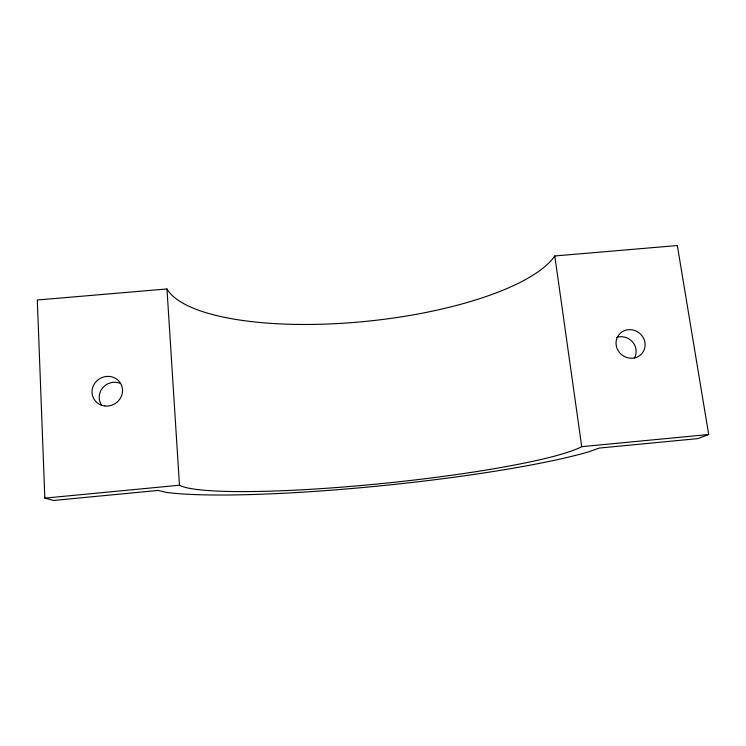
<?xml version="1.0" encoding="UTF-8"?>
<svg xmlns="http://www.w3.org/2000/svg" width="746" height="746" viewBox="0 0 746 746"><rect width="100%" height="100%" fill="white"/><g stroke="black" fill="none" stroke-linecap="round" stroke-linejoin="round"><path stroke-width="1.12" d="M708.7 434.508L697.734 438.62L599.225 448.076L588.202 451.983A239.503 25.84 -5.8 0 1 371.834 486.681A239.503 25.84 -5.8 0 1 166.955 492.491L158.087 490.43L53.591 500.463L44.835 498.132L37.3 299.995L166.973 288.963A198.828 61.209 -5.9 0 0 356.429 322.244A198.828 61.209 -5.9 0 0 554.791 255.962L677.331 245.537L708.7 434.508L581.74 446.677A206.782 22.156 -5.8 0 1 372.664 484.452A206.782 22.156 -5.8 0 1 179.478 485.226L44.835 498.132M554.791 255.962L581.74 446.677M166.973 288.963L179.478 485.226M616.56 337.481A14.435 13.587 36.8 0 1 632.599 341.976A14.435 13.587 36.8 0 1 634.324 358.136M101.988 405.591A14.976 14.249 -29.2 0 1 102.51 388.051A14.976 14.249 -29.2 0 1 120.031 383.257M616.336 346.013A14.864 13.969 36.5 0 0 640.282 355.143A14.864 13.969 36.5 0 0 635.126 330.646A14.864 13.969 36.5 0 0 616.336 346.013M104.888 405.973A15.442 14.668 -28.9 0 0 121.523 385.3A15.442 14.668 -28.9 0 0 95.413 382.39A15.442 14.668 -28.9 0 0 104.888 405.973"/></g></svg>
